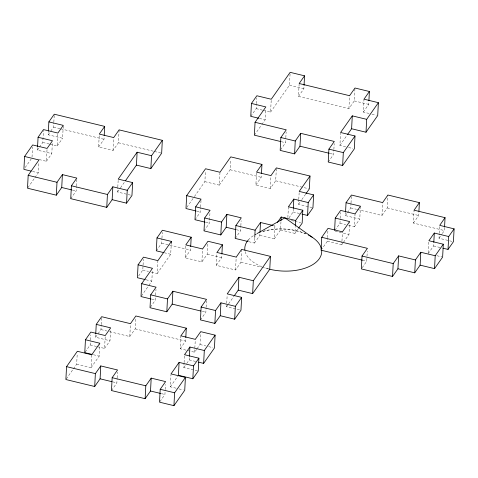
<?xml version="1.0" encoding="UTF-8"?>
<svg xmlns="http://www.w3.org/2000/svg" width="478" height="478" viewBox="0 0 478 478"><rect width="100%" height="100%" fill="white"/><g stroke="black" fill="none" stroke-linecap="round" stroke-linejoin="round"><path stroke-width="0.36" stroke-dasharray="2.39 1.79" d="M32.032 157.113L32.558 147.093M52.329 143.609L51.803 153.629L37.398 150.146L37.547 147.284M34.984 177.571L38.306 172.845L38.873 162.108M39.471 147.188L42.793 142.462L43.432 130.291M39.202 159.574L46.408 161.313L47.083 148.431M63.239 126.09L62.6 138.262L48.194 134.778L48.344 131.91M50.686 131.229L53.59 127.088L53.817 122.798M53.853 122.081L54.229 114.923M49.999 144.201L57.205 145.945L57.88 133.057M70.738 198.663L76.133 190.979L76.361 186.683M76.396 185.966L76.737 179.525M73.355 368.897L76.677 364.164L77.239 353.427M119.1 129.879L118.424 142.767L113.029 150.451L98.623 146.967L99.299 134.085M85.192 352.047L90.175 344.955L90.396 340.659M90.438 339.942L90.695 334.935M76.677 364.164L91.083 367.648L91.758 354.766M98.623 146.967L104.019 139.283L104.168 136.421M110.502 330.734L109.976 340.754L95.57 337.271L95.755 333.692M91.083 367.648L99.185 356.122L99.818 343.957M98.062 333.722L100.972 329.581L101.193 325.291M101.228 324.574L101.605 317.416M113.029 150.451L113.704 137.568M97.375 346.693L104.58 348.438L105.256 335.556M130.518 195.132L117.552 192.001L117.779 187.705M117.815 186.988L118.191 179.83M111.482 390.562L116.877 382.878L117.104 378.582M117.14 377.865L117.445 372.141M109.611 331.672L129.783 336.548L130.458 323.666M129.783 336.548L135.184 328.864L135.746 318.127M138.65 275.937L142.803 270.022L143.03 265.732M143.065 265.015L143.37 259.285M148.909 285.33L151.813 281.195L152.416 269.741M150.445 307.139L155.428 300.047L155.649 295.751M155.691 295.034L155.989 289.31M151.448 272.113L157.214 273.506L157.889 260.624M156.3 250.813L161.701 243.129L161.923 238.833M161.964 238.116L162.263 232.392M157.214 273.506L170.712 254.296L171.309 242.842M159.951 401.586L164.934 394.493L165.155 390.197M165.191 389.48L165.454 384.473M176.095 388.202L170.329 386.81L170.969 374.638M196.697 349.269L194.624 352.226L180.212 348.743L180.887 335.855M207.828 244.133L207.303 254.153L201.889 261.854L185.106 257.797L185.781 244.915M197.51 370.904L183.827 367.594L184.048 363.298M184.09 362.587L184.502 354.712M180.212 348.743L185.613 341.059L185.763 338.191M185.106 257.797L190.513 250.096L190.668 247.228M186.731 363.459L189.222 359.91L189.372 357.048M195 219.713L200.401 212.029L200.623 207.733M200.664 207.016L200.999 200.575M194.624 352.226L195.299 339.338M194.391 196.589L204.883 181.646L205.45 170.909M201.889 261.854L202.564 248.972M197.115 348.677L200.019 344.536L200.658 332.371M204.01 230.88L209.412 223.196L209.973 212.459M200.455 319.919L205.857 312.236L206.078 307.94M206.12 307.229L206.454 300.787M204.883 181.646L219.294 185.129L219.97 172.247M241.617 249.402L240.942 262.285L235.535 269.986L216.295 265.338L216.97 252.456M216.295 265.338L221.708 257.636L221.858 254.774M219.294 185.129L230.091 169.762L230.617 159.736M239.52 309.899L226.554 306.768L226.703 303.906M226.739 303.189L227.152 295.314M235.535 269.986L236.21 257.104M235.206 238.42L240.601 230.737L240.828 226.441M240.864 225.724L241.127 220.716M250.771 116.321L256.166 108.637L256.393 104.341M256.429 103.63L256.734 97.9M276.332 168.614L275.692 180.786L270.279 188.487L255.873 185.004L256.549 172.122M248.739 241.695L254.439 243.069L254.702 238.062M255.873 185.004L261.281 177.302L261.436 174.44M261.854 124.537L265.176 119.805L265.738 109.068M254.439 243.069L259.835 235.385L259.948 233.24M263.372 110.382L270.578 112.121L271.253 99.239M270.279 188.487L270.954 175.605M259.835 235.385L274.247 238.869L274.922 225.986L275.758 224.791M274.247 238.869L280.532 229.918L280.986 221.326M280.592 149.811L285.575 142.719L285.802 138.423M285.838 137.706L286.137 131.982M270.578 112.121L289.471 85.221L290.146 72.339M287.852 217.508L288.419 206.771M354.945 88.729L354.306 100.9L348.91 108.584L298.481 96.395L299.156 83.507M288.987 217.884L293.139 211.969L293.289 209.107M280.532 229.918L294.944 233.401L295.32 226.243M298.481 96.395L303.877 88.705L304.068 85.126M312.224 207.595L298.535 204.285L298.762 199.989M298.798 199.278L299.21 191.403M321.073 250.191L327.358 241.235L327.514 238.373M327.55 237.656L327.926 230.498M328.231 162.018L333.626 154.334L333.853 150.038M333.889 149.321L334.188 143.597M345.678 146.776L339.918 145.378L340.551 133.213M334.982 230.384L339.966 223.292L340.193 218.996M340.228 218.279L340.527 212.555M327.358 241.235L341.77 244.718L341.919 241.856M341.955 241.139L342.445 231.836M348.91 108.584L349.585 95.702M360.448 206.203L359.773 219.091L345.367 215.608L345.516 212.746M343.467 242.304L348.976 234.459L349.615 222.294M347.44 212.65L350.762 207.924L350.989 203.628M351.025 202.911L351.438 195.036M348.611 225.383L354.371 226.775L355.046 213.893M369.076 113.465L363.316 112.067L363.991 99.179M363.316 112.067L368.717 104.383L368.867 101.515M362.181 267.734L366.745 261.233L366.973 256.937M367.008 256.22L367.271 251.213M357.293 209.501L381.958 215.464L382.633 202.576M381.958 215.464L387.228 207.912L387.903 195.03M444.528 227.689L444.379 230.551L413.398 223.065L414.073 210.183M413.398 223.065L418.698 215.518L418.889 211.939M428.264 252.904L428.903 240.733M428.228 253.621L433.624 245.931L433.773 243.069M451.985 241.384L439.025 238.247L439.246 233.957M439.288 233.24L439.7 225.365M439.025 238.247L441.905 234.106M442.317 233.515L444.379 230.551M25.179 167.539L31.148 159.043M37.398 150.146L39.059 147.78M48.194 134.778L50.268 131.82M27.927 187.621L34.571 178.163M46.408 161.313L51.803 153.629M57.205 145.945L62.6 138.262M117.552 192.001L120.074 188.416M120.492 187.812L124.692 181.837M66.293 378.946L72.937 369.488M95.57 337.271L97.649 334.313M186.832 207.35L193.966 197.187M104.58 348.438L109.976 340.754M141.434 295.972L148.491 285.922M254.38 135.178L261.442 125.128M170.329 386.81L178.425 375.278M183.827 367.594L186.318 364.045M226.554 306.768L228.221 304.39M228.639 303.799L234.065 296.073M298.535 204.285L301.445 200.151M301.857 199.559L305.597 194.235M339.918 145.378L347.01 135.28M294.944 233.401L298.332 228.574M345.367 215.608L347.028 213.242M341.77 244.718L343.043 242.908M354.371 226.775L359.773 219.091M255.144 234.638L256.435 233.909M262.703 231.519C276.816 227.373 292.434 228.239 306.004 233.921M289.471 85.221L303.877 88.705M354.306 100.9L368.717 104.383M256.166 108.637L262.655 110.203M259.417 118.413L265.176 119.805M348.558 147.469L352.884 148.515M281.225 141.667L285.575 142.719M330.047 153.468L333.626 154.334M53.59 127.088L60.073 128.66M60.796 128.833L104.019 139.283M118.424 142.767L153.725 151.299M154.448 151.472L160.931 153.038M230.091 169.762L261.281 177.302M275.692 180.786L308.621 188.744M387.228 207.912L418.698 215.518M350.762 207.924L356.564 209.322M42.793 142.462L49.276 144.027M293.139 211.969L301.785 214.06M339.966 223.292L345.731 224.684M433.624 245.931L440.107 247.502M291.341 220.525L294.227 221.224M294.944 221.398L300.71 222.79M335.287 231.149L348.976 234.459M436.868 255.706L441.911 256.925M272.759 225.461L274.922 225.986M32.546 171.447L38.306 172.845M196.799 211.156L200.401 212.029M72.531 190.107L76.133 190.979M205.809 222.324L209.412 223.196M236.281 229.691L240.601 230.737M362.396 260.181L366.745 261.233M161.701 243.129L190.513 250.096M207.303 254.153L221.708 257.636M240.942 262.285L261.113 267.16M261.836 267.333L269.042 269.078M164.223 252.731L170.712 254.296M142.803 270.022L148.568 271.42M146.053 279.797L151.813 281.195M151.825 299.174L155.428 300.047M202.278 311.369L205.857 312.236M135.184 328.864L185.613 341.059M200.019 344.536L205.785 345.935M208.665 346.628L212.985 347.673M100.972 329.581L106.731 330.979M189.222 359.91L195.705 361.476M90.175 344.955L96.658 346.52M93.419 354.73L99.185 356.122M178.975 388.895L183.295 389.94M112.683 381.862L116.877 382.878M161.331 393.621L164.934 394.493M371.956 114.17L376.27 115.216M269.12 269.09A38.503 21.026 3 0 1 264.77 267.817M261.836 266.736A38.503 21.026 3 0 1 245.172 251.601M248.291 239.98A38.503 21.026 3 0 1 256.094 234.136M263.091 231.376A38.503 21.026 3 0 1 305.8 233.814"/><path stroke-width="0.72" d="M37.583 146.567L38.073 137.264L52.478 140.747L47.083 148.431L32.671 144.948L24.575 156.473L23.9 169.361L31.106 171.1M24.575 156.473L38.981 159.957L28.184 175.33L27.509 188.213L56.326 195.179L61.728 187.496L62.403 174.607L76.809 178.091L71.413 185.775L70.738 198.663L106.755 207.368L112.157 199.685L112.832 186.802L127.238 190.286L132.633 182.596L118.227 179.113L137.12 152.219L151.532 155.703L162.329 140.329L119.1 129.879L113.704 137.568L99.299 134.085L104.694 126.395L54.265 114.206L48.87 121.89L48.38 131.199M56.326 195.179L57.002 182.291L62.403 174.607M91.979 354.383L84.773 352.639L85.448 339.756L99.86 343.24L91.758 354.766L77.352 351.282L66.556 366.65L65.88 379.538L94.698 386.505L100.093 378.821L100.768 365.933L117.558 369.99L112.157 377.68L111.482 390.562L145.127 398.694L150.522 391.01L151.197 378.128L165.609 381.605L160.208 389.295L159.532 402.177L173.938 405.661L184.735 390.293L185.41 377.405L171.005 373.921L179.101 362.396L193.512 365.879L198.908 358.195L184.502 354.712L189.897 347.028L204.309 350.511L215.1 335.138L200.694 331.654L195.299 339.338L180.887 335.855L186.289 328.171L135.86 315.982L130.458 323.666L101.647 316.699L96.245 324.383L95.755 333.692M104.204 135.704L104.694 126.395M94.698 386.505L95.373 373.617L100.768 365.933M106.755 207.368L107.431 194.486L112.832 186.802M112.157 199.685L126.562 203.168L127.238 190.286M132.633 182.596L131.958 195.484L126.562 203.168M125.529 180.642L136.445 165.101L137.12 152.219M163.506 252.551L156.3 250.813L156.975 237.93L171.387 241.414L157.889 260.624L143.478 257.14L138.082 264.824L137.407 277.712L145.33 279.624M138.082 264.824L152.488 268.307L141.691 283.681L141.016 296.563L151.102 299.001M136.445 165.101L150.857 168.585L151.532 155.703M145.127 398.694L145.802 385.812L151.197 378.128M141.691 283.681L156.103 287.164L150.701 294.848L150.026 307.73L166.816 311.787L172.211 304.104L172.887 291.221L206.532 299.353L201.13 307.037L200.455 319.919L214.867 323.403L220.262 315.719L220.938 302.837L235.349 306.32L241.635 297.364L227.229 293.88L238.916 277.246L253.322 280.729L270.434 256.369L241.617 249.402L236.21 257.104L216.97 252.456L222.384 244.748L207.978 241.265L202.564 248.972L185.781 244.915L191.188 237.208L162.377 230.241L156.975 237.93M162.329 140.329L161.654 153.217L150.857 168.585M166.816 311.787L167.491 298.905L172.887 291.221M171.309 242.842L171.387 241.414M173.938 405.661L174.613 392.779L185.41 377.405M261.472 173.723L261.956 164.414L230.766 156.874L219.97 172.247L205.558 168.764L186.665 195.657L185.99 208.545L196.076 210.983M179.101 362.396L178.425 375.278L192.837 378.761L198.233 371.077L198.908 358.195M185.799 337.48L186.289 328.171M190.704 246.517L191.188 237.208M186.665 195.657L201.077 199.141L195.675 206.831L195 219.713L205.086 222.151M189.413 356.331L189.897 347.028M192.837 378.761L193.512 365.879M195.675 206.831L210.087 210.314L204.686 217.998L204.01 230.88L220.794 234.937L226.196 227.253L226.871 214.371L241.276 217.854L235.881 225.538L235.206 238.42L248.028 241.521M198.591 362.175L203.634 363.394L204.309 350.511M214.867 323.403L215.542 310.521L220.938 302.837M215.1 335.138L214.425 348.02L203.634 363.394M220.794 234.937L221.469 222.055L226.871 214.371M221.894 254.057L222.384 244.748M220.262 315.719L234.674 319.202L235.349 306.32M234.483 295.476L238.241 290.128L238.916 277.246M304.068 85.126L304.552 75.823L290.146 72.339L271.253 99.239L256.841 95.755L251.446 103.439L250.771 116.321L258.694 118.239M241.635 297.364L240.96 310.252L234.674 319.202M251.446 103.439L265.852 106.923L255.055 122.29L254.38 135.178L280.496 141.488M254.738 237.345L255.115 230.187L260.51 222.503L272.759 225.461M238.241 290.128L252.647 293.611L253.322 280.729M259.99 232.523L260.51 222.503M252.647 293.611L269.759 269.251L270.434 256.369M255.055 122.29L286.25 129.831L280.855 137.521L280.18 150.403L294.585 153.886L299.981 146.202L300.656 133.314L334.301 141.452L328.906 149.136L328.231 162.018L342.636 165.502L354.323 148.861L354.999 135.979L340.593 132.496L352.28 115.861L366.686 119.339L378.385 102.686L363.991 99.179L369.392 91.495L354.981 88.012L349.585 95.702L299.156 83.507L304.552 75.823M281.022 220.609L281.207 217.03L295.619 220.513L302.825 210.254L288.419 206.771L293.815 199.087L308.22 202.57L313.622 194.887L299.21 191.403L310.007 176.035L276.368 167.898L270.954 175.605L256.549 172.122L261.956 164.414M294.585 153.886L295.261 141.004L300.656 133.314M293.325 208.39L293.815 199.087M295.356 225.526L295.619 220.513M302.825 210.254L302.15 223.142L298.756 227.97M302.502 214.234L307.545 215.453L308.22 202.57M310.007 176.035L309.332 188.918L306.01 193.644M313.622 194.887L312.947 207.769L307.545 215.453M334.606 230.259L335.245 218.093L349.651 221.577L342.445 231.836L328.033 228.353L321.748 237.303L321.073 250.191L362.396 260.181M342.636 165.502L343.312 152.619L354.999 135.979M345.552 212.029L346.042 202.726L351.438 195.036L382.633 202.576L387.903 195.03L419.373 202.636L418.925 211.228M347.428 134.682L351.605 128.743L352.28 115.861M351.605 128.743L366.011 132.227L366.686 119.339M368.902 100.804L369.392 91.495M321.748 237.303L367.421 248.345L362.025 256.035L361.35 268.917L392.54 276.457L397.941 268.773L398.616 255.891L415.406 259.948L420.801 252.264L435.207 255.742L443.303 244.216L428.903 240.733L434.299 233.049L448.705 236.532L454.1 228.848L439.7 225.365L445.054 217.669L414.073 210.183L419.373 202.636M378.385 102.686L377.71 115.568L366.011 132.227M392.54 276.457L393.215 263.575L398.616 255.891M397.941 268.773L414.731 272.83L415.406 259.948M414.731 272.83L420.126 265.147L420.801 252.264M433.809 242.358L434.299 233.049M420.126 265.147L434.532 268.63L435.207 255.742M443.303 244.216L442.628 257.098L434.532 268.63M444.564 226.972L445.054 217.669M442.987 248.196L448.029 249.414L448.705 236.532M454.1 228.848L453.425 241.731L448.029 249.414M38.073 137.264L43.468 129.58L57.88 133.057L63.275 125.373L48.87 121.89M85.448 339.756L90.85 332.073L105.256 335.556L110.651 327.866L96.245 324.383M277.437 222.401L281.207 217.03M335.245 218.093L340.641 210.41L355.046 213.893L360.448 206.203L346.042 202.726M257.086 233.545L284.942 217.831L312.14 237.202M280.855 137.521L295.261 141.004M328.906 149.136L343.312 152.619M299.981 146.202L329.33 153.295M28.184 175.33L57.002 182.291M71.413 185.775L107.431 194.486M204.686 217.998L221.469 222.055M235.881 225.538L255.115 230.187M362.025 256.035L393.215 263.575M61.728 187.496L71.814 189.933M226.196 227.253L235.558 229.518M150.701 294.848L167.491 298.905M201.13 307.037L215.542 310.521M172.211 304.104L200.844 311.029M66.556 366.65L95.373 373.617M112.157 377.68L145.802 385.812M160.208 389.295L174.613 392.779M100.093 378.821L111.983 381.695M150.522 391.01L160.608 393.448M321.628 249.976A38.503 21.026 3 0 1 269.759 269.251M244.885 250.096A38.503 21.026 3 0 1 248.291 239.98M308.489 235.08A38.503 21.026 3 0 1 321.335 248.47"/></g></svg>
